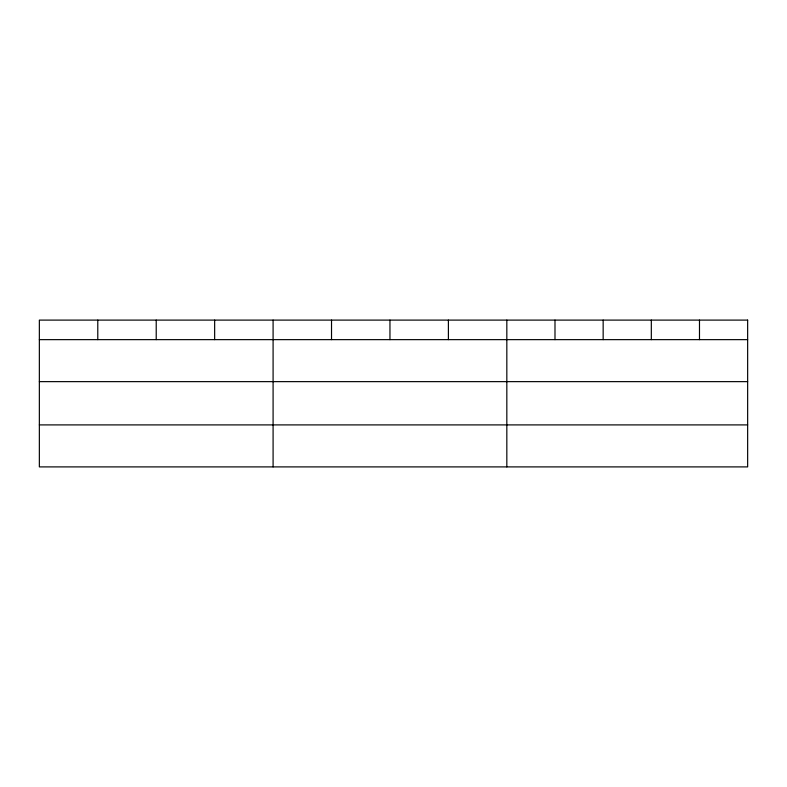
<?xml version="1.0" encoding="UTF-8"?>
<svg xmlns="http://www.w3.org/2000/svg" width="787" height="787" viewBox="0 0 787 787"><rect width="100%" height="100%" fill="white"/><g stroke="black" fill="none" stroke-linecap="round" stroke-linejoin="round"><path stroke-width="1.18" d="M39.35 339.64L747.65 339.64M39.35 381.636L747.65 381.636M39.35 424.901L747.65 424.901M699.486 320.102L699.486 339.64M651.321 320.102L651.321 339.64M603.157 320.102L603.157 339.64M554.992 320.102L554.992 339.64M506.828 320.102L506.828 466.898M448.393 320.102L448.393 339.64M389.958 320.102L389.958 339.64M331.524 320.102L331.524 339.64M273.089 320.102L273.089 466.898M214.654 320.102L214.654 339.64M156.22 320.102L156.22 339.64M97.785 320.102L97.785 339.64M747.65 320.102L39.35 320.102L39.35 466.898L747.65 466.898L747.65 320.102"/></g></svg>
